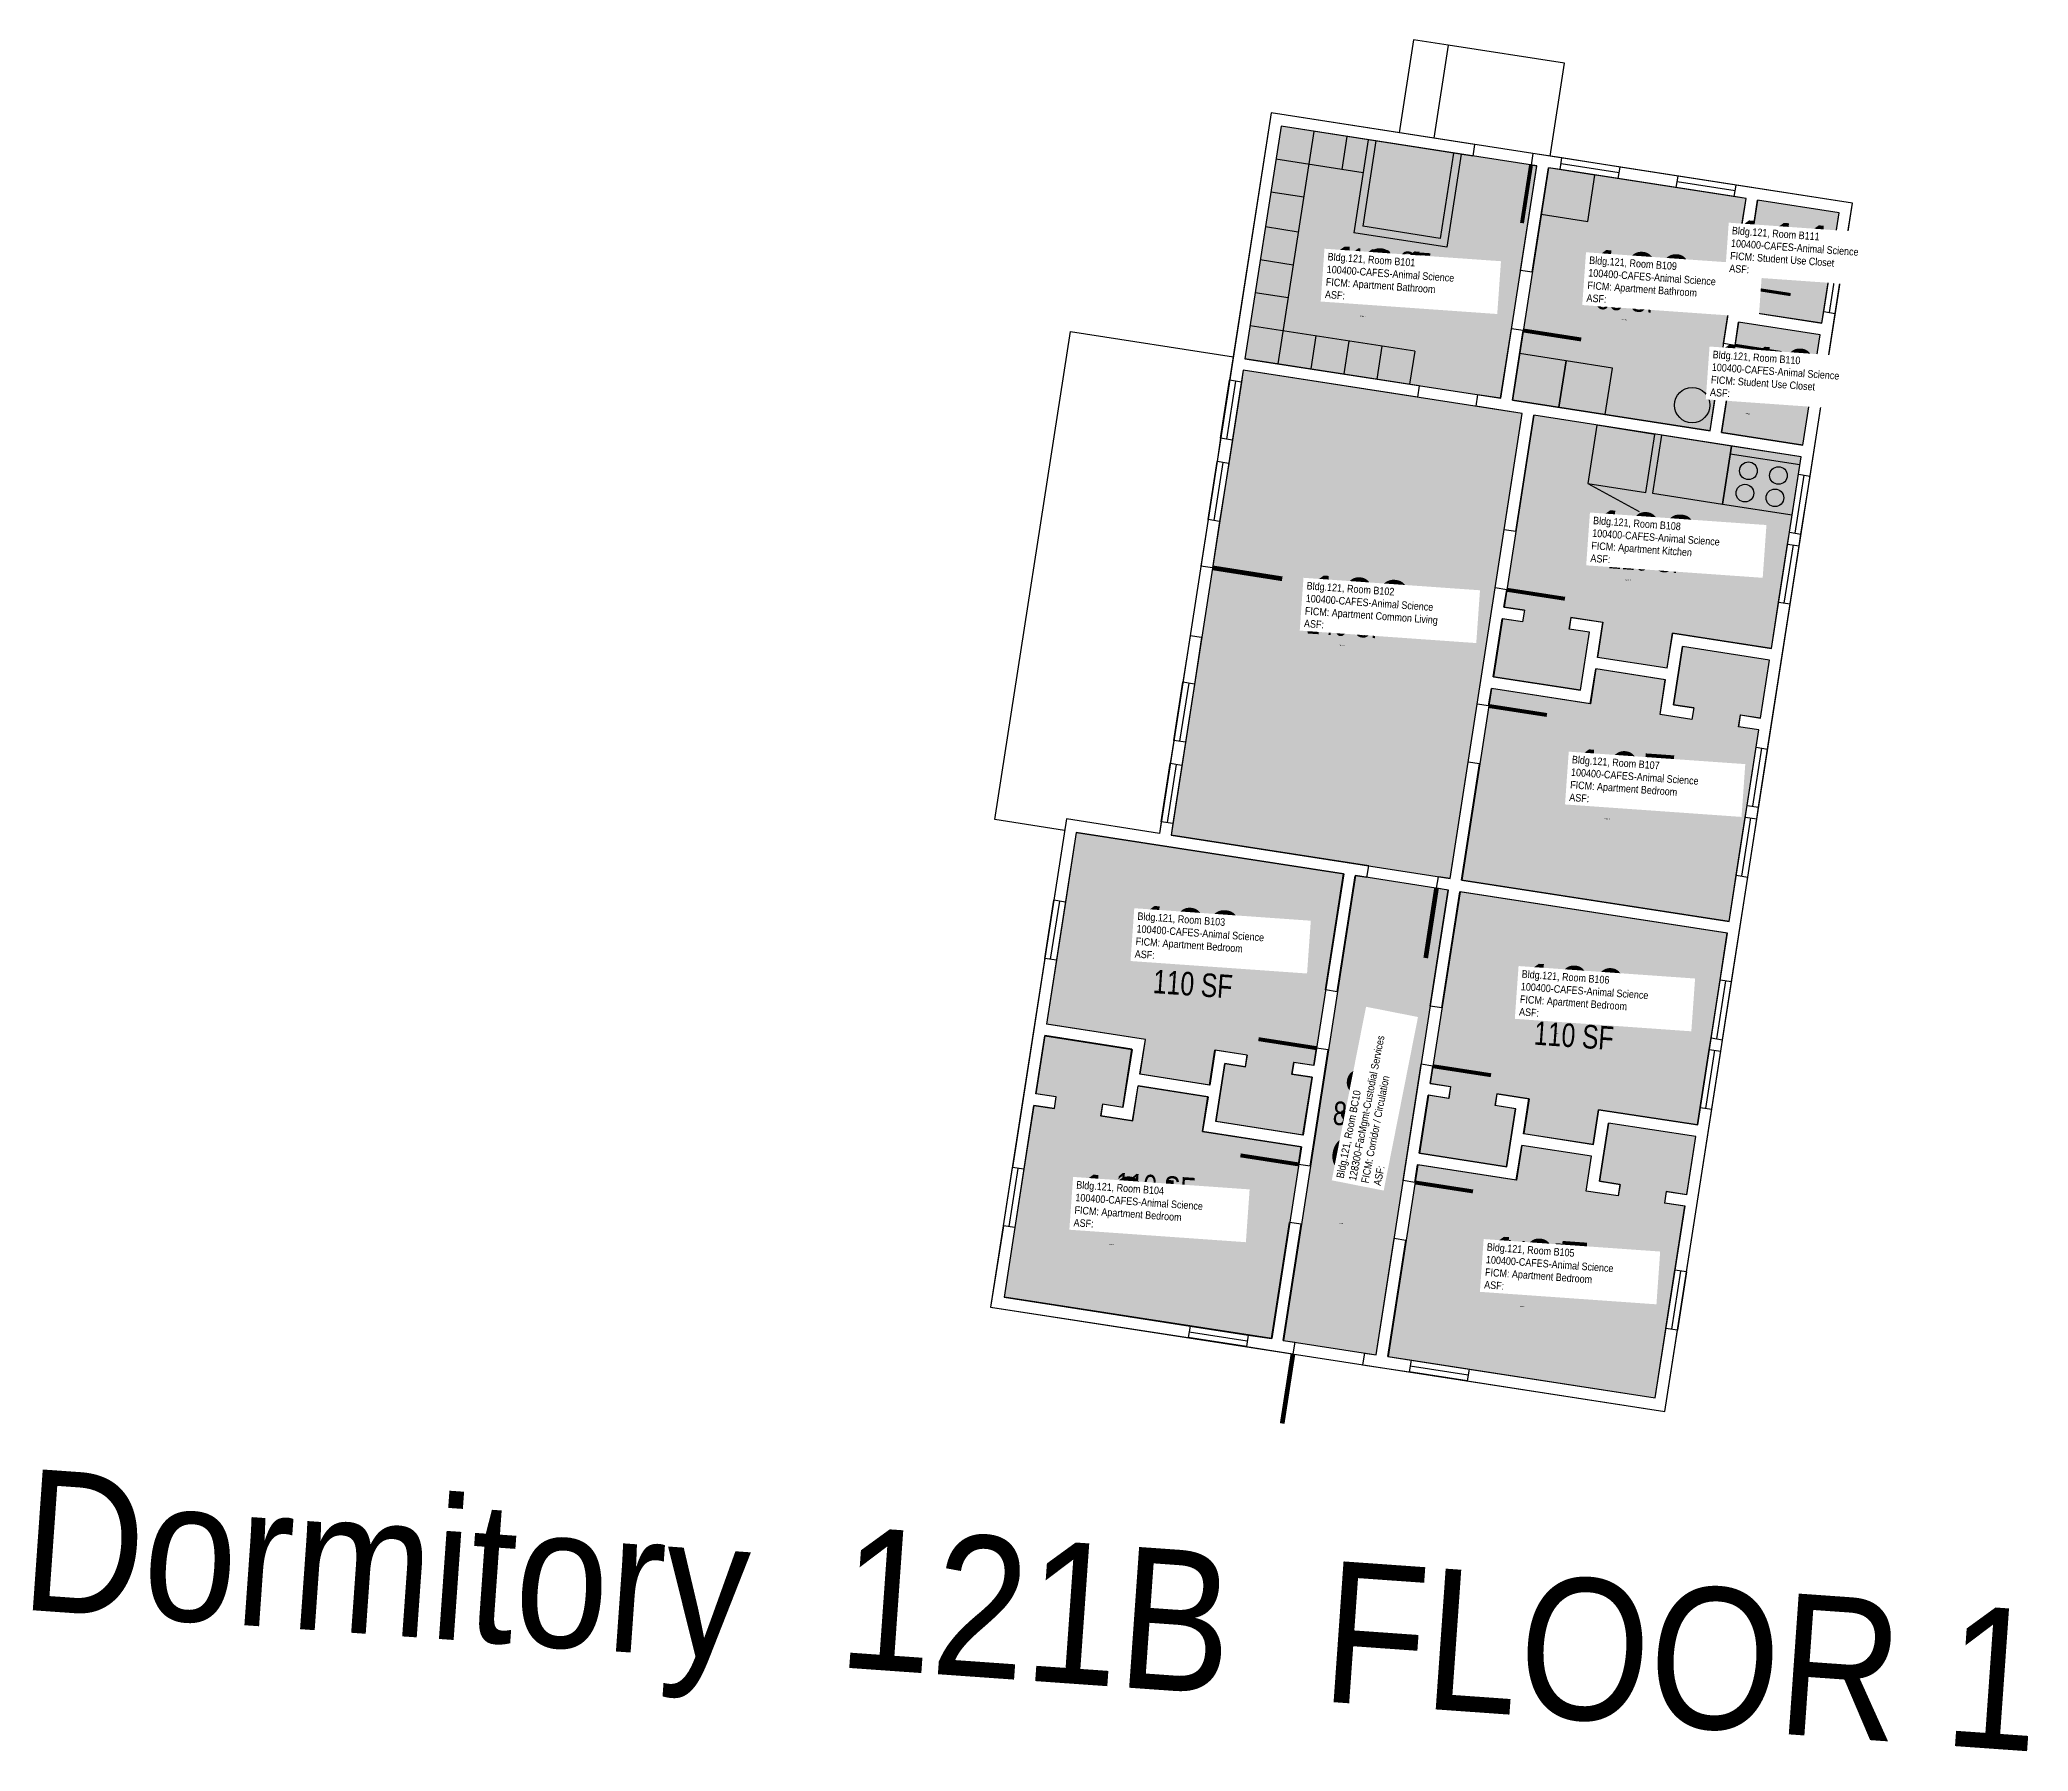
# Model space of a CAD drawing. Header units: inches. Extents: x 69133010 to 69135038, y 27726011 to 27726884.
# Drawn here: x 69134024 to 69135038, y 27726011 to 27726884 of the extents above; entities that cross this region are included whole.
import ezdxf
from ezdxf.enums import TextEntityAlignment as Align

# ---------------------------------------------------------------- set-up
doc = ezdxf.new("R2010")
doc.units = ezdxf.units.IN
doc.header["$LTSCALE"] = 10
doc.header["$MEASUREMENT"] = 0
for name, color, linetype in [('A-DOOR', 2, 'CONTINUOUS'), ('A-FLOR', 3, 'CONTINUOUS'), ('A-GLAZ', 1, 'CONTINUOUS'), ('A-IDEN-RNUM', 7, 'CONTINUOUS'), ('A-IDEN-SNUM', 4, 'CONTINUOUS'), ('A-IDEN-VNUM', 4, 'CONTINUOUS'), ('A-TTLB', 4, 'CONTINUOUS'), ('A-WALL', 5, 'CONTINUOUS'), ('AREA-ASSIGN', 7, 'CONTINUOUS'), ('AREA-GROSS', 1, 'CONTINUOUS'), ('AREA-TEXT', 3, 'CONTINUOUS'), ('Rooms-Category-Color', 7, 'CONTINUOUS'), ('Rooms-College-Color', 7, 'CONTINUOUS'), ('Rooms-Department-Color', 7, 'CONTINUOUS'), ('Rooms-Division-Color', 7, 'CONTINUOUS'), ('Rooms-Information', 7, 'CONTINUOUS')]:
    doc.layers.add(name, color=color, linetype=linetype)
doc.styles.add('CP_AREA', font='arial.ttf', dxfattribs={"height": 15})
doc.styles.add('CP_ROOMSNUMBER', font='arial.ttf', dxfattribs={"height": 1})
doc.styles.add('CP_ROOMVNUMBER', font='arial.ttf', dxfattribs={"width": 0.85, "height": 0.075})
doc.styles.add('CP_TITLE', font='arial.ttf', dxfattribs={"width": 0.85, "height": 0.125})

msp = doc.modelspace()

# ---------------------------------------------------------------- hatches: boundary and pattern name
at = {"layer": 'Rooms-Category-Color', "true_color": 0x728ef3}
for points in [[(69134657.4, 27726840.3), (69134639, 27726721.7), (69134769.5, 27726701.5), (69134787.8, 27726820.1)], [(69134876.2, 27726684.9), (69134894.6, 27726803.5), (69134793.8, 27726819.1), (69134775.4, 27726700.6)], [(69134891.8, 27726746.3), (69134933.3, 27726739.9), (69134942, 27726796.2), (69134900.5, 27726802.6)], [(69134882.1, 27726684), (69134923.6, 27726677.5), (69134932.3, 27726733.9), (69134890.8, 27726740.3)], [(69134638.1, 27726715.8), (69134601.4, 27726478.6), (69134743.7, 27726456.5), (69134780.4, 27726693.7)], [(69134786.3, 27726692.8), (69134771.2, 27726595), (69134781.6, 27726593.4), (69134780.6, 27726587.4), (69134770.3, 27726589), (69134765.7, 27726559.4), (69134810.1, 27726552.5), (69134814.7, 27726582.1), (69134804.4, 27726583.7), (69134805.3, 27726589.7), (69134821.6, 27726587.2), (69134818.8, 27726569.4), (69134854.4, 27726563.9), (69134857.2, 27726581.6), (69134907.6, 27726573.8), (69134922.7, 27726671.7)], [(69134764.8, 27726553.5), (69134749.6, 27726455.6), (69134886, 27726434.5), (69134901.1, 27726532.3), (69134890.8, 27726533.9), (69134891.7, 27726539.9), (69134902, 27726538.3), (69134906.6, 27726567.9), (69134862.2, 27726574.8), (69134857.6, 27726545.1), (69134868, 27726543.5), (69134867, 27726537.6), (69134850.7, 27726540.1), (69134853.5, 27726557.9), (69134817.9, 27726563.4), (69134815.2, 27726545.6)], [(69134689.4, 27726458.9), (69134674.2, 27726361), (69134663.9, 27726362.6), (69134662.9, 27726356.7), (69134673.3, 27726355.1), (69134668.7, 27726325.5), (69134624.3, 27726332.4), (69134628.9, 27726362), (69134639.2, 27726360.4), (69134640.1, 27726366.3), (69134623.8, 27726368.8), (69134621.1, 27726351.1), (69134585.5, 27726356.6), (69134588.3, 27726374.4), (69134537.9, 27726382.2), (69134553, 27726480)], [(69134748.7, 27726449.7), (69134733.5, 27726351.9), (69134743.9, 27726350.3), (69134743, 27726344.3), (69134732.6, 27726345.9), (69134728, 27726316.3), (69134772.5, 27726309.4), (69134777.1, 27726339), (69134766.7, 27726340.6), (69134767.6, 27726346.6), (69134783.9, 27726344.1), (69134781.2, 27726326.3), (69134816.8, 27726320.8), (69134819.5, 27726338.5), (69134869.9, 27726330.7), (69134885.1, 27726428.6)], [(69134667.8, 27726319.5), (69134652.7, 27726221.7), (69134516.3, 27726242.8), (69134531.4, 27726340.7), (69134541.8, 27726339.1), (69134542.7, 27726345), (69134532.4, 27726346.6), (69134536.9, 27726376.2), (69134581.4, 27726369.3), (69134576.8, 27726339.7), (69134566.4, 27726341.3), (69134565.5, 27726335.4), (69134581.8, 27726332.9), (69134584.6, 27726350.6), (69134620.2, 27726345.1), (69134617.4, 27726327.3)], [(69134727.1, 27726310.4), (69134712, 27726212.5), (69134848.3, 27726191.4), (69134863.5, 27726289.2), (69134853.1, 27726290.8), (69134854, 27726296.8), (69134864.4, 27726295.2), (69134869, 27726324.8), (69134824.5, 27726331.7), (69134819.9, 27726302), (69134830.3, 27726300.4), (69134829.4, 27726294.5), (69134813.1, 27726297), (69134815.8, 27726314.8), (69134780.3, 27726320.3), (69134777.5, 27726302.5)]]:
    msp.add_hatch(color=171, dxfattribs=at).paths.add_polyline_path(points)
at = {"layer": 'Rooms-Category-Color', "true_color": 0xadadad}
msp.add_hatch(color=253, dxfattribs=at).paths.add_polyline_path([(69134695.3, 27726458), (69134658.6, 27726220.8), (69134706, 27726213.4), (69134742.8, 27726450.6)])
at = {"layer": 'Rooms-College-Color', "true_color": 0xadadad}
for points in [[(69134657.4, 27726840.3), (69134639, 27726721.7), (69134769.5, 27726701.5), (69134787.8, 27726820.1)], [(69134876.2, 27726684.9), (69134894.6, 27726803.5), (69134793.8, 27726819.1), (69134775.4, 27726700.6)], [(69134891.8, 27726746.3), (69134933.3, 27726739.9), (69134942, 27726796.2), (69134900.5, 27726802.6)], [(69134882.1, 27726684), (69134923.6, 27726677.5), (69134932.3, 27726733.9), (69134890.8, 27726740.3)], [(69134638.1, 27726715.8), (69134601.4, 27726478.6), (69134743.7, 27726456.5), (69134780.4, 27726693.7)], [(69134786.3, 27726692.8), (69134771.2, 27726595), (69134781.6, 27726593.4), (69134780.6, 27726587.4), (69134770.3, 27726589), (69134765.7, 27726559.4), (69134810.1, 27726552.5), (69134814.7, 27726582.1), (69134804.4, 27726583.7), (69134805.3, 27726589.7), (69134821.6, 27726587.2), (69134818.8, 27726569.4), (69134854.4, 27726563.9), (69134857.2, 27726581.6), (69134907.6, 27726573.8), (69134922.7, 27726671.7)], [(69134764.8, 27726553.5), (69134749.6, 27726455.6), (69134886, 27726434.5), (69134901.1, 27726532.3), (69134890.8, 27726533.9), (69134891.7, 27726539.9), (69134902, 27726538.3), (69134906.6, 27726567.9), (69134862.2, 27726574.8), (69134857.6, 27726545.1), (69134868, 27726543.5), (69134867, 27726537.6), (69134850.7, 27726540.1), (69134853.5, 27726557.9), (69134817.9, 27726563.4), (69134815.2, 27726545.6)], [(69134689.4, 27726458.9), (69134674.2, 27726361), (69134663.9, 27726362.6), (69134662.9, 27726356.7), (69134673.3, 27726355.1), (69134668.7, 27726325.5), (69134624.3, 27726332.4), (69134628.9, 27726362), (69134639.2, 27726360.4), (69134640.1, 27726366.3), (69134623.8, 27726368.8), (69134621.1, 27726351.1), (69134585.5, 27726356.6), (69134588.3, 27726374.4), (69134537.9, 27726382.2), (69134553, 27726480)], [(69134695.3, 27726458), (69134658.6, 27726220.8), (69134706, 27726213.4), (69134742.8, 27726450.6)], [(69134748.7, 27726449.7), (69134733.5, 27726351.9), (69134743.9, 27726350.3), (69134743, 27726344.3), (69134732.6, 27726345.9), (69134728, 27726316.3), (69134772.5, 27726309.4), (69134777.1, 27726339), (69134766.7, 27726340.6), (69134767.6, 27726346.6), (69134783.9, 27726344.1), (69134781.2, 27726326.3), (69134816.8, 27726320.8), (69134819.5, 27726338.5), (69134869.9, 27726330.7), (69134885.1, 27726428.6)], [(69134667.8, 27726319.5), (69134652.7, 27726221.7), (69134516.3, 27726242.8), (69134531.4, 27726340.7), (69134541.8, 27726339.1), (69134542.7, 27726345), (69134532.4, 27726346.6), (69134536.9, 27726376.2), (69134581.4, 27726369.3), (69134576.8, 27726339.7), (69134566.4, 27726341.3), (69134565.5, 27726335.4), (69134581.8, 27726332.9), (69134584.6, 27726350.6), (69134620.2, 27726345.1), (69134617.4, 27726327.3)], [(69134727.1, 27726310.4), (69134712, 27726212.5), (69134848.3, 27726191.4), (69134863.5, 27726289.2), (69134853.1, 27726290.8), (69134854, 27726296.8), (69134864.4, 27726295.2), (69134869, 27726324.8), (69134824.5, 27726331.7), (69134819.9, 27726302), (69134830.3, 27726300.4), (69134829.4, 27726294.5), (69134813.1, 27726297), (69134815.8, 27726314.8), (69134780.3, 27726320.3), (69134777.5, 27726302.5)]]:
    msp.add_hatch(color=253, dxfattribs=at).paths.add_polyline_path(points)
at = {"layer": 'Rooms-Department-Color', "true_color": 0xe3c5e1}
for points in [[(69134657.4, 27726840.3), (69134639, 27726721.7), (69134769.5, 27726701.5), (69134787.8, 27726820.1)], [(69134876.2, 27726684.9), (69134894.6, 27726803.5), (69134793.8, 27726819.1), (69134775.4, 27726700.6)], [(69134891.8, 27726746.3), (69134933.3, 27726739.9), (69134942, 27726796.2), (69134900.5, 27726802.6)], [(69134882.1, 27726684), (69134923.6, 27726677.5), (69134932.3, 27726733.9), (69134890.8, 27726740.3)], [(69134638.1, 27726715.8), (69134601.4, 27726478.6), (69134743.7, 27726456.5), (69134780.4, 27726693.7)], [(69134786.3, 27726692.8), (69134771.2, 27726595), (69134781.6, 27726593.4), (69134780.6, 27726587.4), (69134770.3, 27726589), (69134765.7, 27726559.4), (69134810.1, 27726552.5), (69134814.7, 27726582.1), (69134804.4, 27726583.7), (69134805.3, 27726589.7), (69134821.6, 27726587.2), (69134818.8, 27726569.4), (69134854.4, 27726563.9), (69134857.2, 27726581.6), (69134907.6, 27726573.8), (69134922.7, 27726671.7)], [(69134764.8, 27726553.5), (69134749.6, 27726455.6), (69134886, 27726434.5), (69134901.1, 27726532.3), (69134890.8, 27726533.9), (69134891.7, 27726539.9), (69134902, 27726538.3), (69134906.6, 27726567.9), (69134862.2, 27726574.8), (69134857.6, 27726545.1), (69134868, 27726543.5), (69134867, 27726537.6), (69134850.7, 27726540.1), (69134853.5, 27726557.9), (69134817.9, 27726563.4), (69134815.2, 27726545.6)], [(69134689.4, 27726458.9), (69134674.2, 27726361), (69134663.9, 27726362.6), (69134662.9, 27726356.7), (69134673.3, 27726355.1), (69134668.7, 27726325.5), (69134624.3, 27726332.4), (69134628.9, 27726362), (69134639.2, 27726360.4), (69134640.1, 27726366.3), (69134623.8, 27726368.8), (69134621.1, 27726351.1), (69134585.5, 27726356.6), (69134588.3, 27726374.4), (69134537.9, 27726382.2), (69134553, 27726480)], [(69134748.7, 27726449.7), (69134733.5, 27726351.9), (69134743.9, 27726350.3), (69134743, 27726344.3), (69134732.6, 27726345.9), (69134728, 27726316.3), (69134772.5, 27726309.4), (69134777.1, 27726339), (69134766.7, 27726340.6), (69134767.6, 27726346.6), (69134783.9, 27726344.1), (69134781.2, 27726326.3), (69134816.8, 27726320.8), (69134819.5, 27726338.5), (69134869.9, 27726330.7), (69134885.1, 27726428.6)], [(69134667.8, 27726319.5), (69134652.7, 27726221.7), (69134516.3, 27726242.8), (69134531.4, 27726340.7), (69134541.8, 27726339.1), (69134542.7, 27726345), (69134532.4, 27726346.6), (69134536.9, 27726376.2), (69134581.4, 27726369.3), (69134576.8, 27726339.7), (69134566.4, 27726341.3), (69134565.5, 27726335.4), (69134581.8, 27726332.9), (69134584.6, 27726350.6), (69134620.2, 27726345.1), (69134617.4, 27726327.3)], [(69134727.1, 27726310.4), (69134712, 27726212.5), (69134848.3, 27726191.4), (69134863.5, 27726289.2), (69134853.1, 27726290.8), (69134854, 27726296.8), (69134864.4, 27726295.2), (69134869, 27726324.8), (69134824.5, 27726331.7), (69134819.9, 27726302), (69134830.3, 27726300.4), (69134829.4, 27726294.5), (69134813.1, 27726297), (69134815.8, 27726314.8), (69134780.3, 27726320.3), (69134777.5, 27726302.5)]]:
    msp.add_hatch(color=254, dxfattribs=at).paths.add_polyline_path(points)
at = {"layer": 'Rooms-Department-Color', "true_color": 0xacacac}
msp.add_hatch(color=253, dxfattribs=at).paths.add_polyline_path([(69134695.3, 27726458), (69134658.6, 27726220.8), (69134706, 27726213.4), (69134742.8, 27726450.6)])
at = {"layer": 'Rooms-Division-Color', "true_color": 0xe3c5e1}
for points in [[(69134657.4, 27726840.3), (69134639, 27726721.7), (69134769.5, 27726701.5), (69134787.8, 27726820.1)], [(69134876.2, 27726684.9), (69134894.6, 27726803.5), (69134793.8, 27726819.1), (69134775.4, 27726700.6)], [(69134891.8, 27726746.3), (69134933.3, 27726739.9), (69134942, 27726796.2), (69134900.5, 27726802.6)], [(69134882.1, 27726684), (69134923.6, 27726677.5), (69134932.3, 27726733.9), (69134890.8, 27726740.3)], [(69134638.1, 27726715.8), (69134601.4, 27726478.6), (69134743.7, 27726456.5), (69134780.4, 27726693.7)], [(69134786.3, 27726692.8), (69134771.2, 27726595), (69134781.6, 27726593.4), (69134780.6, 27726587.4), (69134770.3, 27726589), (69134765.7, 27726559.4), (69134810.1, 27726552.5), (69134814.7, 27726582.1), (69134804.4, 27726583.7), (69134805.3, 27726589.7), (69134821.6, 27726587.2), (69134818.8, 27726569.4), (69134854.4, 27726563.9), (69134857.2, 27726581.6), (69134907.6, 27726573.8), (69134922.7, 27726671.7)], [(69134764.8, 27726553.5), (69134749.6, 27726455.6), (69134886, 27726434.5), (69134901.1, 27726532.3), (69134890.8, 27726533.9), (69134891.7, 27726539.9), (69134902, 27726538.3), (69134906.6, 27726567.9), (69134862.2, 27726574.8), (69134857.6, 27726545.1), (69134868, 27726543.5), (69134867, 27726537.6), (69134850.7, 27726540.1), (69134853.5, 27726557.9), (69134817.9, 27726563.4), (69134815.2, 27726545.6)], [(69134689.4, 27726458.9), (69134674.2, 27726361), (69134663.9, 27726362.6), (69134662.9, 27726356.7), (69134673.3, 27726355.1), (69134668.7, 27726325.5), (69134624.3, 27726332.4), (69134628.9, 27726362), (69134639.2, 27726360.4), (69134640.1, 27726366.3), (69134623.8, 27726368.8), (69134621.1, 27726351.1), (69134585.5, 27726356.6), (69134588.3, 27726374.4), (69134537.9, 27726382.2), (69134553, 27726480)], [(69134748.7, 27726449.7), (69134733.5, 27726351.9), (69134743.9, 27726350.3), (69134743, 27726344.3), (69134732.6, 27726345.9), (69134728, 27726316.3), (69134772.5, 27726309.4), (69134777.1, 27726339), (69134766.7, 27726340.6), (69134767.6, 27726346.6), (69134783.9, 27726344.1), (69134781.2, 27726326.3), (69134816.8, 27726320.8), (69134819.5, 27726338.5), (69134869.9, 27726330.7), (69134885.1, 27726428.6)], [(69134667.8, 27726319.5), (69134652.7, 27726221.7), (69134516.3, 27726242.8), (69134531.4, 27726340.7), (69134541.8, 27726339.1), (69134542.7, 27726345), (69134532.4, 27726346.6), (69134536.9, 27726376.2), (69134581.4, 27726369.3), (69134576.8, 27726339.7), (69134566.4, 27726341.3), (69134565.5, 27726335.4), (69134581.8, 27726332.9), (69134584.6, 27726350.6), (69134620.2, 27726345.1), (69134617.4, 27726327.3)], [(69134727.1, 27726310.4), (69134712, 27726212.5), (69134848.3, 27726191.4), (69134863.5, 27726289.2), (69134853.1, 27726290.8), (69134854, 27726296.8), (69134864.4, 27726295.2), (69134869, 27726324.8), (69134824.5, 27726331.7), (69134819.9, 27726302), (69134830.3, 27726300.4), (69134829.4, 27726294.5), (69134813.1, 27726297), (69134815.8, 27726314.8), (69134780.3, 27726320.3), (69134777.5, 27726302.5)]]:
    msp.add_hatch(color=254, dxfattribs=at).paths.add_polyline_path(points)
at = {"layer": 'Rooms-Division-Color', "true_color": 0xadadad}
msp.add_hatch(color=253, dxfattribs=at).paths.add_polyline_path([(69134695.3, 27726458), (69134658.6, 27726220.8), (69134706, 27726213.4), (69134742.8, 27726450.6)])

# ---------------------------------------------------------------- linework, layer by layer
at = {"layer": 'A-DOOR'}
for points in [[(69134784.9, 27726820.5, 2, 2, 0), (69134780.3, 27726790.9, 0, 0, -0.414214), (69134755.2, 27726825.1, 0, 0, -1)], [(69134893.6, 27726758.1, 1.6, 1.6, 0), (69134917.3, 27726754.4, 0, 0, 0.414214), (69134897.3, 27726781.8, 0, 0, 1)], [(69134780.9, 27726736.1, 2, 2, 0), (69134810.5, 27726731.5, 0, 0, 0.414214), (69134785.5, 27726765.8, 0, 0, 1)], [(69134889, 27726728.5, 1.6, 1.6, 0), (69134912.7, 27726724.8, 0, 0, -0.414214), (69134885.3, 27726704.7, 0, 0, -1)], [(69134772.5, 27726603.8, 2, 2, 0), (69134802.2, 27726599.2, 0, 0, 0.414214), (69134777.1, 27726633.5, 0, 0, 1)], [(69134622.4, 27726615, 2.4, 2.4, 0), (69134658, 27726609.4, 0, 0, -0.414214), (69134616.9, 27726579.4, 0, 0, -1)], [(69134763.3, 27726544.5, 2, 2, 0), (69134793, 27726539.9, 0, 0, -0.414214), (69134758.7, 27726514.9, 0, 0, -1)], [(69134736.7, 27726451.5, 2.4, 2.4, 0), (69134731.2, 27726415.9, 0, 0, -0.414214), (69134701.2, 27726457, 0, 0, -1)], [(69134675.5, 27726369.9, 2, 2, 0), (69134645.9, 27726374.5, 0, 0, -0.414214), (69134680.1, 27726399.6, 0, 0, -1)], [(69134734.8, 27726360.7, 2, 2, 0), (69134764.5, 27726356.1, 0, 0, 0.414214), (69134739.4, 27726390.4, 0, 0, 1)], [(69134666.3, 27726310.6, 2, 2, 0), (69134636.7, 27726315.2, 0, 0, 0.414214), (69134661.7, 27726281, 0, 0, 1)], [(69134725.6, 27726301.4, 2, 2, 0), (69134755.3, 27726296.8, 0, 0, -0.414214), (69134721, 27726271.8, 0, 0, -1)], [(69134663.5, 27726213.9, 2.4, 2.4, 0), (69134658, 27726178.4, 0, 0, 0.414214), (69134699, 27726208.4, 0, 0, 1)]]:
    msp.add_lwpolyline(points, format="xyseb", dxfattribs=at)
at = {"layer": 'A-FLOR'}
for p, q in [((69134674.2, 27726837.7), (69134655.8, 27726719.1)), ((69134691, 27726835.1), (69134688.4, 27726818.3)), ((69134699.3, 27726816.6), (69134654.8, 27726823.5)), ((69134669, 27726804.1), (69134652.2, 27726806.7)), ((69134666.2, 27726786.3), (69134649.4, 27726788.9)), ((69134663.6, 27726769.5), (69134646.8, 27726772.1)), ((69134661, 27726752.7), (69134644.2, 27726755.3)), ((69134725.6, 27726725.5), (69134641.6, 27726738.5)), ((69134675.2, 27726733.3), (69134672.6, 27726716.5)), ((69134692, 27726730.7), (69134689.4, 27726713.9)), ((69134708.8, 27726728.1), (69134706.2, 27726711.3)), ((69134725.6, 27726725.5), (69134723, 27726708.7)), ((69134922, 27726667.5), (69134886.5, 27726673))]:
    msp.add_line(p, q, dxfattribs=at)
for points in [[(69134742.7, 27726881.7), (69134725, 27726884.4), (69134717.6, 27726837)], [(69134794.7, 27726825), (69134802, 27726872.5), (69134742.7, 27726881.7), (69134735.4, 27726834.2)], [(69134547, 27726480.9), (69134511.4, 27726486.5), (69134550.1, 27726735.5), (69134633.1, 27726722.6)]]:
    msp.add_lwpolyline(points, dxfattribs=at)
for points in [[(69134790.1, 27726795.4), (69134813.8, 27726791.7), (69134817.5, 27726815.4), (69134793.8, 27726819.1)], [(69134775.4, 27726700.5), (69134799.1, 27726696.9), (69134802.8, 27726720.6), (69134779, 27726724.3)], [(69134799.1, 27726696.9), (69134822.8, 27726693.2), (69134826.5, 27726716.9), (69134802.8, 27726720.6)], [(69134846.9, 27726653), (69134882.5, 27726647.5), (69134887.1, 27726677.1), (69134851.5, 27726682.7)], [(69134882.5, 27726647.5), (69134918.1, 27726642), (69134922.7, 27726671.6), (69134887.1, 27726677.1)]]:
    msp.add_lwpolyline(points, close=True, dxfattribs=at)
for centre, radius in [((69134867.1, 27726698), 9), ((69134895.8, 27726664.5), 4.5), ((69134911.1, 27726662.1), 4.5), ((69134894, 27726653.1), 4.5), ((69134909.3, 27726650.7), 4.5)]:
    msp.add_circle(centre, radius, dxfattribs=at)
at = {"layer": 'A-GLAZ'}
for p, q in [((69134829.3, 27726813.6), (69134799.7, 27726818.2)), ((69134829.8, 27726816.6), (69134800.2, 27726821.2)), ((69134830.3, 27726819.5), (69134800.6, 27726824.1)), ((69134889.5, 27726810.3), (69134859.9, 27726814.9)), ((69134888.6, 27726804.4), (69134859, 27726809)), ((69134889.1, 27726807.4), (69134859.4, 27726812)), ((69134934.2, 27726745.7), (69134938.8, 27726775.4)), ((69134937.1, 27726745.3), (69134941.7, 27726774.9)), ((69134940.1, 27726744.8), (69134944.7, 27726774.5)), ((69134626.6, 27726681.1), (69134631.2, 27726710.7)), ((69134634.2, 27726710.3), (69134629.6, 27726680.6)), ((69134637.2, 27726709.8), (69134632.6, 27726680.2)), ((69134620.2, 27726639.6), (69134624.8, 27726669.2)), ((69134627.8, 27726668.8), (69134623.2, 27726639.1)), ((69134630.7, 27726668.3), (69134626.1, 27726638.7)), ((69134916.7, 27726633.1), (69134921.3, 27726662.7)), ((69134919.7, 27726632.6), (69134924.3, 27726662.3)), ((69134922.6, 27726632.2), (69134927.2, 27726661.8)), ((69134911.2, 27726597.5), (69134915.8, 27726627.1)), ((69134914.1, 27726597), (69134918.7, 27726626.7)), ((69134917.1, 27726596.6), (69134921.7, 27726626.2)), ((69134602.7, 27726526.9), (69134607.3, 27726556.6)), ((69134610.3, 27726556.1), (69134605.7, 27726526.5)), ((69134613.3, 27726555.7), (69134608.7, 27726526)), ((69134895.1, 27726493.7), (69134899.7, 27726523.4)), ((69134898.1, 27726493.3), (69134902.7, 27726522.9)), ((69134901, 27726492.8), (69134905.6, 27726522.5)), ((69134596.3, 27726485.4), (69134600.9, 27726515.1)), ((69134603.9, 27726514.6), (69134599.3, 27726485)), ((69134606.8, 27726514.2), (69134602.2, 27726484.5)), ((69134889.6, 27726458.2), (69134894.2, 27726487.8)), ((69134892.5, 27726457.7), (69134897.1, 27726487.4)), ((69134895.5, 27726457.2), (69134900.1, 27726486.9)), ((69134536.9, 27726415.7), (69134541.5, 27726445.4)), ((69134539.9, 27726415.3), (69134544.5, 27726444.9)), ((69134547.4, 27726444.4), (69134542.8, 27726414.8)), ((69134876.7, 27726375.2), (69134881.3, 27726404.8)), ((69134879.7, 27726374.7), (69134884.3, 27726404.3)), ((69134882.6, 27726374.2), (69134887.2, 27726403.9)), ((69134871.2, 27726339.6), (69134875.8, 27726369.2)), ((69134874.1, 27726339.1), (69134878.7, 27726368.8)), ((69134877.1, 27726338.7), (69134881.7, 27726368.3)), ((69134515.8, 27726279.3), (69134520.4, 27726309)), ((69134518.7, 27726278.9), (69134523.3, 27726308.5)), ((69134526.3, 27726308.1), (69134521.7, 27726278.4)), ((69134853.7, 27726226.9), (69134858.3, 27726256.6)), ((69134856.7, 27726226.5), (69134861.3, 27726256.1)), ((69134864.2, 27726255.7), (69134859.6, 27726226)), ((69134611, 27726228.1), (69134640.7, 27726223.5)), ((69134639.8, 27726217.6), (69134610.1, 27726222.2)), ((69134610.6, 27726225.2), (69134640.2, 27726220.6)), ((69134752.9, 27726203.1), (69134723.2, 27726207.7)), ((69134723.7, 27726210.7), (69134753.3, 27726206.1)), ((69134752.4, 27726200.1), (69134722.8, 27726204.7))]:
    msp.add_line(p, q, dxfattribs=at)
msp.add_lwpolyline([(69134813.8, 27726658.1), (69134843.4, 27726653.5), (69134848, 27726683.1), (69134818.4, 27726687.7), (69134813.8, 27726658.1), (69134840.1, 27726643.7)], dxfattribs=at)
at = {"layer": 'A-WALL'}
for p, q in [((69134652.4, 27726847.1), (69134631.2, 27726710.7)), ((69134756.1, 27726831), (69134652.4, 27726847.1)), ((69134657.4, 27726840.3), (69134639, 27726721.7)), ((69134755.2, 27726825.1), (69134657.4, 27726840.3)), ((69134701.9, 27726833.4), (69134694.5, 27726785.9)), ((69134705.8, 27726832.8), (69134699.1, 27726789.3)), ((69134745.3, 27726826.6), (69134738.6, 27726783.1)), ((69134749.3, 27726826), (69134741.9, 27726778.6)), ((69134756.1, 27726831), (69134755.2, 27726825.1)), ((69134785.8, 27726826.4), (69134784.9, 27726820.5)), ((69134800.6, 27726824.1), (69134785.8, 27726826.4)), ((69134779.6, 27726766.7), (69134787.8, 27726820)), ((69134787.8, 27726820), (69134784.9, 27726820.5)), ((69134785.5, 27726765.8), (69134793.8, 27726819.1)), ((69134799.7, 27726818.2), (69134793.8, 27726819.1)), ((69134799.7, 27726818.2), (69134800.6, 27726824.1)), ((69134829.3, 27726813.6), (69134830.3, 27726819.5)), ((69134859.9, 27726814.9), (69134830.3, 27726819.5)), ((69134859, 27726809), (69134859.9, 27726814.9)), ((69134859, 27726809), (69134829.3, 27726813.6)), ((69134888.6, 27726804.4), (69134889.5, 27726810.3)), ((69134948.8, 27726801.1), (69134889.5, 27726810.3)), ((69134894.6, 27726803.5), (69134888.6, 27726804.4)), ((69134891.3, 27726782.7), (69134894.6, 27726803.5)), ((69134897.3, 27726781.8), (69134900.5, 27726802.6)), ((69134942, 27726796.1), (69134900.5, 27726802.6)), ((69134938.8, 27726775.4), (69134942, 27726796.1)), ((69134944.7, 27726774.5), (69134948.8, 27726801.1)), ((69134741.9, 27726778.6), (69134694.5, 27726785.9)), ((69134738.6, 27726783.1), (69134699.1, 27726789.3)), ((69134897.3, 27726781.8), (69134891.3, 27726782.7)), ((69134938.8, 27726775.4), (69134944.7, 27726774.5)), ((69134785.5, 27726765.8), (69134779.6, 27726766.7)), ((69134883.1, 27726729.4), (69134887.7, 27726759)), ((69134893.6, 27726758.1), (69134887.7, 27726759)), ((69134891.7, 27726746.2), (69134893.6, 27726758.1)), ((69134933.3, 27726739.8), (69134891.7, 27726746.2)), ((69134927.2, 27726661.8), (69134940.1, 27726744.8)), ((69134933.3, 27726739.8), (69134934.2, 27726745.7)), ((69134934.2, 27726745.7), (69134940.1, 27726744.8)), ((69134769.4, 27726701.5), (69134775, 27726737)), ((69134780.9, 27726736.1), (69134775, 27726737)), ((69134775.4, 27726700.5), (69134780.9, 27726736.1)), ((69134889, 27726728.5), (69134890.8, 27726740.3)), ((69134932.3, 27726733.9), (69134890.8, 27726740.3)), ((69134923.6, 27726677.5), (69134932.3, 27726733.9)), ((69134889, 27726728.5), (69134883.1, 27726729.4)), ((69134638.1, 27726715.8), (69134637.2, 27726709.8)), ((69134727, 27726702), (69134638.1, 27726715.8)), ((69134727.9, 27726707.9), (69134639, 27726721.7)), ((69134637.2, 27726709.8), (69134631.2, 27726710.7)), ((69134727.9, 27726707.9), (69134727, 27726702)), ((69134757.6, 27726703.3), (69134756.7, 27726697.4)), ((69134769.4, 27726701.5), (69134757.6, 27726703.3)), ((69134876.2, 27726684.9), (69134879.4, 27726705.7)), ((69134885.3, 27726704.7), (69134879.4, 27726705.7)), ((69134882.1, 27726684), (69134885.3, 27726704.7)), ((69134780.4, 27726693.7), (69134756.7, 27726697.4)), ((69134771.2, 27726634.4), (69134780.4, 27726693.7)), ((69134876.2, 27726684.9), (69134775.4, 27726700.5)), ((69134777.1, 27726633.5), (69134786.3, 27726692.8)), ((69134922.7, 27726671.6), (69134786.3, 27726692.8)), ((69134923.6, 27726677.5), (69134882.1, 27726684)), ((69134626.6, 27726681.1), (69134624.8, 27726669.2)), ((69134632.6, 27726680.2), (69134626.6, 27726681.1)), ((69134632.6, 27726680.2), (69134630.7, 27726668.3)), ((69134630.7, 27726668.3), (69134624.8, 27726669.2)), ((69134921.3, 27726662.7), (69134922.7, 27726671.6)), ((69134921.3, 27726662.7), (69134927.2, 27726661.8)), ((69134620.2, 27726639.6), (69134616.5, 27726615.9)), ((69134626.1, 27726638.7), (69134620.2, 27726639.6)), ((69134626.1, 27726638.7), (69134622.4, 27726615)), ((69134777.1, 27726633.5), (69134771.2, 27726634.4)), ((69134915.8, 27726627.1), (69134916.7, 27726633.1)), ((69134915.8, 27726627.1), (69134916.7, 27726633.1)), ((69134915.8, 27726627.1), (69134916.7, 27726633.1)), ((69134916.7, 27726633.1), (69134922.6, 27726632.2)), ((69134915.8, 27726627.1), (69134921.7, 27726626.2)), ((69134921.7, 27726626.2), (69134922.6, 27726632.2)), ((69134921.7, 27726626.2), (69134922.6, 27726632.2)), ((69134921.7, 27726626.2), (69134922.6, 27726632.2)), ((69134622.4, 27726615), (69134616.5, 27726615.9)), ((69134757.4, 27726545.5), (69134766.6, 27726604.7)), ((69134772.5, 27726603.8), (69134766.6, 27726604.7)), ((69134771.1, 27726594.9), (69134772.5, 27726603.8)), ((69134781.5, 27726593.3), (69134771.1, 27726594.9)), ((69134781.5, 27726593.3), (69134780.6, 27726587.4)), ((69134905.6, 27726522.5), (69134917.1, 27726596.6)), ((69134907.5, 27726573.8), (69134911.2, 27726597.5)), ((69134911.2, 27726597.5), (69134917.1, 27726596.6)), ((69134765.6, 27726559.4), (69134770.2, 27726589)), ((69134780.6, 27726587.4), (69134770.2, 27726589)), ((69134805.2, 27726589.6), (69134804.3, 27726583.7)), ((69134814.7, 27726582.1), (69134804.3, 27726583.7)), ((69134821.5, 27726587.1), (69134805.2, 27726589.6)), ((69134810.1, 27726552.5), (69134814.7, 27726582.1)), ((69134818.8, 27726569.3), (69134821.5, 27726587.1)), ((69134854.3, 27726563.8), (69134857.1, 27726581.6)), ((69134907.5, 27726573.8), (69134857.1, 27726581.6)), ((69134611, 27726580.3), (69134607.3, 27726556.6)), ((69134616.9, 27726579.4), (69134611, 27726580.3)), ((69134616.9, 27726579.4), (69134613.3, 27726555.7)), ((69134857.5, 27726545.1), (69134862.1, 27726574.8)), ((69134906.6, 27726567.9), (69134862.1, 27726574.8)), ((69134815.1, 27726545.6), (69134817.9, 27726563.4)), ((69134853.4, 27726557.9), (69134817.9, 27726563.4)), ((69134854.3, 27726563.8), (69134818.8, 27726569.3)), ((69134902, 27726538.2), (69134906.6, 27726567.9)), ((69134613.3, 27726555.7), (69134607.3, 27726556.6)), ((69134763.3, 27726544.5), (69134764.7, 27726553.4)), ((69134815.1, 27726545.6), (69134764.7, 27726553.4)), ((69134810.1, 27726552.5), (69134765.6, 27726559.4)), ((69134850.7, 27726540.1), (69134853.4, 27726557.9)), ((69134763.3, 27726544.5), (69134757.4, 27726545.5)), ((69134867.9, 27726543.5), (69134857.5, 27726545.1)), ((69134867.9, 27726543.5), (69134867, 27726537.6)), ((69134867, 27726537.6), (69134850.7, 27726540.1)), ((69134891.6, 27726539.8), (69134890.7, 27726533.9)), ((69134901.1, 27726532.3), (69134890.7, 27726533.9)), ((69134902, 27726538.2), (69134891.6, 27726539.8)), ((69134899.7, 27726523.4), (69134901.1, 27726532.3)), ((69134602.7, 27726526.9), (69134600.9, 27726515.1)), ((69134608.7, 27726526), (69134602.7, 27726526.9)), ((69134608.7, 27726526), (69134606.8, 27726514.2)), ((69134899.7, 27726523.4), (69134905.6, 27726522.5)), ((69134606.8, 27726514.2), (69134600.9, 27726515.1)), ((69134743.6, 27726456.5), (69134752.8, 27726515.8)), ((69134749.5, 27726455.6), (69134758.7, 27726514.9)), ((69134758.7, 27726514.9), (69134752.8, 27726515.8)), ((69134894.2, 27726487.8), (69134895.1, 27726493.7)), ((69134894.2, 27726487.8), (69134895.1, 27726493.7)), ((69134895.1, 27726493.7), (69134901, 27726492.8)), ((69134900.1, 27726486.9), (69134901, 27726492.8)), ((69134900.1, 27726486.9), (69134901, 27726492.8)), ((69134547.9, 27726486.9), (69134541.5, 27726445.4)), ((69134595.4, 27726479.5), (69134547.9, 27726486.9)), ((69134596.3, 27726485.4), (69134595.4, 27726479.5)), ((69134602.2, 27726484.5), (69134596.3, 27726485.4)), ((69134602.2, 27726484.5), (69134601.3, 27726478.6)), ((69134894.2, 27726487.8), (69134900.1, 27726486.9)), ((69134552.9, 27726480), (69134547.4, 27726444.4)), ((69134689.3, 27726458.9), (69134552.9, 27726480)), ((69134702.1, 27726463), (69134601.3, 27726478.6)), ((69134701.2, 27726457), (69134702.1, 27726463)), ((69134680.1, 27726399.6), (69134689.3, 27726458.9)), ((69134686, 27726398.7), (69134695.2, 27726457.9)), ((69134701.2, 27726457), (69134695.2, 27726457.9)), ((69134733.5, 27726391.3), (69134742.7, 27726450.6)), ((69134736.7, 27726451.5), (69134737.7, 27726457.4)), ((69134742.7, 27726450.6), (69134736.7, 27726451.5)), ((69134743.6, 27726456.5), (69134737.7, 27726457.4)), ((69134885.9, 27726434.5), (69134749.5, 27726455.6)), ((69134885.9, 27726434.5), (69134889.6, 27726458.2)), ((69134887.2, 27726403.9), (69134895.5, 27726457.2)), ((69134889.6, 27726458.2), (69134895.5, 27726457.2)), ((69134547.4, 27726444.4), (69134541.5, 27726445.4)), ((69134739.4, 27726390.4), (69134748.6, 27726449.7)), ((69134885, 27726428.5), (69134748.6, 27726449.7)), ((69134881.3, 27726404.8), (69134885, 27726428.5)), ((69134536.9, 27726415.7), (69134520.4, 27726309)), ((69134542.8, 27726414.8), (69134536.9, 27726415.7)), ((69134542.8, 27726414.8), (69134537.8, 27726382.2)), ((69134686, 27726398.7), (69134680.1, 27726399.6)), ((69134881.3, 27726404.8), (69134887.2, 27726403.9)), ((69134739.4, 27726390.4), (69134733.5, 27726391.3)), ((69134588.2, 27726374.4), (69134537.8, 27726382.2)), ((69134536.9, 27726376.3), (69134532.3, 27726346.6)), ((69134581.3, 27726369.4), (69134536.9, 27726376.3)), ((69134576.7, 27726339.7), (69134581.3, 27726369.4)), ((69134585.4, 27726356.6), (69134588.2, 27726374.4)), ((69134621, 27726351.1), (69134623.7, 27726368.9)), ((69134640.1, 27726366.3), (69134623.7, 27726368.9)), ((69134672.3, 27726309.7), (69134681.5, 27726369)), ((69134674.1, 27726361), (69134675.5, 27726369.9)), ((69134681.5, 27726369), (69134675.5, 27726369.9)), ((69134875.8, 27726369.2), (69134876.7, 27726375.2)), ((69134875.8, 27726369.2), (69134881.7, 27726368.3)), ((69134876.7, 27726375.2), (69134882.6, 27726374.2)), ((69134881.7, 27726368.3), (69134882.6, 27726374.2)), ((69134624.2, 27726332.4), (69134628.8, 27726362)), ((69134639.1, 27726360.4), (69134628.8, 27726362)), ((69134640.1, 27726366.3), (69134639.1, 27726360.4)), ((69134663.8, 27726362.6), (69134662.8, 27726356.7)), ((69134674.1, 27726361), (69134663.8, 27726362.6)), ((69134719.7, 27726302.4), (69134728.9, 27726361.7)), ((69134734.8, 27726360.7), (69134728.9, 27726361.7)), ((69134733.4, 27726351.8), (69134734.8, 27726360.7)), ((69134581.7, 27726332.9), (69134584.5, 27726350.7)), ((69134620.1, 27726345.1), (69134584.5, 27726350.7)), ((69134621, 27726351.1), (69134585.4, 27726356.6)), ((69134673.2, 27726355.1), (69134662.8, 27726356.7)), ((69134668.6, 27726325.5), (69134673.2, 27726355.1)), ((69134743.8, 27726350.2), (69134733.4, 27726351.8)), ((69134743.8, 27726350.2), (69134742.9, 27726344.3)), ((69134531.3, 27726340.7), (69134526.3, 27726308.1)), ((69134541.7, 27726339.1), (69134531.3, 27726340.7)), ((69134542.6, 27726345), (69134532.3, 27726346.6)), ((69134542.6, 27726345), (69134541.7, 27726339.1)), ((69134566.3, 27726341.3), (69134565.4, 27726335.4)), ((69134576.7, 27726339.7), (69134566.3, 27726341.3)), ((69134617.3, 27726327.4), (69134620.1, 27726345.1)), ((69134727.9, 27726316.3), (69134732.5, 27726345.9)), ((69134742.9, 27726344.3), (69134732.5, 27726345.9)), ((69134767.5, 27726346.6), (69134766.6, 27726340.6)), ((69134777, 27726339), (69134766.6, 27726340.6)), ((69134783.8, 27726344), (69134767.5, 27726346.6)), ((69134772.4, 27726309.4), (69134777, 27726339)), ((69134781.1, 27726326.2), (69134783.8, 27726344)), ((69134816.6, 27726320.7), (69134819.4, 27726338.5)), ((69134869.8, 27726330.7), (69134819.4, 27726338.5)), ((69134864.2, 27726255.7), (69134877.1, 27726338.7)), ((69134869.8, 27726330.7), (69134871.2, 27726339.6)), ((69134871.2, 27726339.6), (69134877.1, 27726338.7)), ((69134581.7, 27726332.9), (69134565.4, 27726335.4)), ((69134668.6, 27726325.5), (69134624.2, 27726332.4)), ((69134819.8, 27726302), (69134824.4, 27726331.7)), ((69134868.9, 27726324.8), (69134824.4, 27726331.7)), ((69134667.7, 27726319.5), (69134617.3, 27726327.4)), ((69134666.3, 27726310.6), (69134667.7, 27726319.5)), ((69134777.4, 27726302.5), (69134780.2, 27726320.3)), ((69134815.7, 27726314.8), (69134780.2, 27726320.3)), ((69134816.6, 27726320.7), (69134781.1, 27726326.2)), ((69134864.3, 27726295.1), (69134868.9, 27726324.8)), ((69134526.3, 27726308.1), (69134520.4, 27726309)), ((69134672.3, 27726309.7), (69134666.3, 27726310.6)), ((69134725.6, 27726301.4), (69134727, 27726310.3)), ((69134777.4, 27726302.5), (69134727, 27726310.3)), ((69134772.4, 27726309.4), (69134727.9, 27726316.3)), ((69134813, 27726297), (69134815.7, 27726314.8)), ((69134725.6, 27726301.4), (69134719.7, 27726302.4)), ((69134830.2, 27726300.4), (69134819.8, 27726302)), ((69134830.2, 27726300.4), (69134829.3, 27726294.5)), ((69134829.3, 27726294.5), (69134813, 27726297)), ((69134848.2, 27726191.4), (69134863.4, 27726289.2)), ((69134853.9, 27726296.7), (69134853, 27726290.8)), ((69134863.4, 27726289.2), (69134853, 27726290.8)), ((69134864.3, 27726295.1), (69134853.9, 27726296.7)), ((69134515.8, 27726279.3), (69134509.3, 27726237.8)), ((69134521.7, 27726278.4), (69134515.8, 27726279.3)), ((69134521.7, 27726278.4), (69134516.2, 27726242.9)), ((69134652.5, 27726221.7), (69134661.7, 27726281)), ((69134658.5, 27726220.8), (69134667.7, 27726280.1)), ((69134667.7, 27726280.1), (69134661.7, 27726281)), ((69134705.9, 27726213.4), (69134715.1, 27726272.7)), ((69134711.8, 27726212.5), (69134721, 27726271.8)), ((69134721, 27726271.8), (69134715.1, 27726272.7)), ((69134864.2, 27726255.7), (69134858.3, 27726256.6)), ((69134509.3, 27726237.8), (69134610.1, 27726222.2)), ((69134516.2, 27726242.9), (69134611, 27726228.1)), ((69134611, 27726228.1), (69134610.1, 27726222.2)), ((69134859.6, 27726226), (69134853.7, 27726226.9)), ((69134640.7, 27726223.5), (69134639.8, 27726217.6)), ((69134639.8, 27726217.6), (69134663.5, 27726213.9)), ((69134640.7, 27726223.5), (69134652.5, 27726221.7)), ((69134658.5, 27726220.8), (69134664.4, 27726219.9)), ((69134664.4, 27726219.9), (69134663.5, 27726213.9)), ((69134853.2, 27726184.5), (69134859.6, 27726226)), ((69134700, 27726214.3), (69134699, 27726208.4)), ((69134699, 27726208.4), (69134722.8, 27726204.7)), ((69134700, 27726214.3), (69134705.9, 27726213.4)), ((69134711.8, 27726212.5), (69134723.7, 27726210.7)), ((69134723.7, 27726210.7), (69134722.8, 27726204.7)), ((69134753.3, 27726206.1), (69134752.4, 27726200.1)), ((69134752.4, 27726200.1), (69134853.2, 27726184.5)), ((69134753.3, 27726206.1), (69134848.2, 27726191.4))]:
    msp.add_line(p, q, dxfattribs=at)
at = {"layer": 'AREA-ASSIGN'}
for points in [[(69134657.4, 27726840.3), (69134639, 27726721.7), (69134769.5, 27726701.5), (69134787.8, 27726820.1)], [(69134876.2, 27726684.9), (69134894.6, 27726803.5), (69134793.8, 27726819.1), (69134775.4, 27726700.6)], [(69134891.8, 27726746.3), (69134933.3, 27726739.9), (69134942, 27726796.2), (69134900.5, 27726802.6)], [(69134882.1, 27726684), (69134923.6, 27726677.5), (69134932.3, 27726733.9), (69134890.8, 27726740.3)], [(69134638.1, 27726715.8), (69134601.4, 27726478.6), (69134743.7, 27726456.5), (69134780.4, 27726693.7)], [(69134786.3, 27726692.8), (69134771.2, 27726595), (69134781.6, 27726593.4), (69134780.6, 27726587.4), (69134770.3, 27726589), (69134765.7, 27726559.4), (69134810.1, 27726552.5), (69134814.7, 27726582.1), (69134804.4, 27726583.7), (69134805.3, 27726589.7), (69134821.6, 27726587.2), (69134818.8, 27726569.4), (69134854.4, 27726563.9), (69134857.2, 27726581.6), (69134907.6, 27726573.8), (69134922.7, 27726671.7), (69134786.3, 27726692.8)], [(69134764.8, 27726553.5), (69134749.6, 27726455.6), (69134886, 27726434.5), (69134901.1, 27726532.3), (69134890.8, 27726533.9), (69134891.7, 27726539.9), (69134902, 27726538.3), (69134906.6, 27726567.9), (69134862.2, 27726574.8), (69134857.6, 27726545.1), (69134868, 27726543.5), (69134867, 27726537.6), (69134850.7, 27726540.1), (69134853.5, 27726557.9), (69134817.9, 27726563.4), (69134815.2, 27726545.6)], [(69134689.4, 27726458.9), (69134674.2, 27726361), (69134663.9, 27726362.6), (69134662.9, 27726356.7), (69134673.3, 27726355.1), (69134668.7, 27726325.5), (69134624.3, 27726332.4), (69134628.9, 27726362), (69134639.2, 27726360.4), (69134640.1, 27726366.3), (69134623.8, 27726368.8), (69134621.1, 27726351.1), (69134585.5, 27726356.6), (69134588.3, 27726374.4), (69134537.9, 27726382.2), (69134553, 27726480), (69134689.4, 27726458.9)], [(69134695.3, 27726458), (69134658.6, 27726220.8), (69134706, 27726213.4), (69134742.8, 27726450.6)], [(69134748.7, 27726449.7), (69134733.5, 27726351.9), (69134743.9, 27726350.3), (69134743, 27726344.3), (69134732.6, 27726345.9), (69134728, 27726316.3), (69134772.5, 27726309.4), (69134777.1, 27726339), (69134766.7, 27726340.6), (69134767.6, 27726346.6), (69134783.9, 27726344.1), (69134781.2, 27726326.3), (69134816.8, 27726320.8), (69134819.5, 27726338.5), (69134869.9, 27726330.7), (69134885.1, 27726428.6), (69134748.7, 27726449.7)], [(69134667.8, 27726319.5), (69134652.7, 27726221.7), (69134516.3, 27726242.8), (69134531.4, 27726340.7), (69134541.8, 27726339.1), (69134542.7, 27726345), (69134532.4, 27726346.6), (69134536.9, 27726376.2), (69134581.4, 27726369.3), (69134576.8, 27726339.7), (69134566.4, 27726341.3), (69134565.5, 27726335.4), (69134581.8, 27726332.9), (69134584.6, 27726350.6), (69134620.2, 27726345.1), (69134617.4, 27726327.3)], [(69134727.1, 27726310.4), (69134712, 27726212.5), (69134848.3, 27726191.4), (69134863.5, 27726289.2), (69134853.1, 27726290.8), (69134854, 27726296.8), (69134864.4, 27726295.2), (69134869, 27726324.8), (69134824.5, 27726331.7), (69134819.9, 27726302), (69134830.3, 27726300.4), (69134829.4, 27726294.5), (69134813.1, 27726297), (69134815.8, 27726314.8), (69134780.3, 27726320.3), (69134777.5, 27726302.5)]]:
    msp.add_lwpolyline(points, close=True, dxfattribs=at)
at = {"layer": 'AREA-GROSS'}
msp.add_lwpolyline([(69134652.4, 27726847.1), (69134595.4, 27726479.5), (69134547.9, 27726486.9), (69134509.3, 27726237.8), (69134853.2, 27726184.5), (69134948.8, 27726801.1)], close=True, dxfattribs=at)

# ---------------------------------------------------------------- texts
at = {"layer": 'A-IDEN-RNUM', "style": 'CP_ROOMSNUMBER'}
for s, p in [('0111-00', (69134903.9, 27726756.6)), ('0101-00', (69134697.7, 27726743.3)), ('0109-00', (69134831.1, 27726741.5)), ('0110-00', (69134894.1, 27726693.5)), ('0108-00', (69134833.1, 27726608.7)), ('0102-00', (69134687.1, 27726575.4)), ('0107-00', (69134822.4, 27726486.8)), ('0103-00', (69134600.7, 27726406.8)), ('0106-00', (69134796.7, 27726377.3)), ('0C10-00', (69134686.6, 27726280.4)), ('0104-00', (69134569.6, 27726269.7)), ('0105-00', (69134778.9, 27726238))]:
    msp.add_text(s, height=0.36, rotation=355.9524, dxfattribs=at).set_placement(p)
at = {"layer": 'A-IDEN-SNUM', "style": 'CP_ROOMSNUMBER'}
for s, p in [('1210B11100', (69134903.9, 27726756.6)), ('1210B10100', (69134697.7, 27726743.3)), ('1210B10900', (69134831.1, 27726741.5)), ('1210B11000', (69134894.1, 27726693.5)), ('1210B10800', (69134833.1, 27726608.7)), ('1210B10200', (69134687.1, 27726575.4)), ('1210B10700', (69134822.4, 27726486.8)), ('1210B10300', (69134600.7, 27726406.8)), ('1210B10600', (69134796.7, 27726377.3)), ('1210BC1000', (69134686.6, 27726280.4)), ('1210B10400', (69134569.6, 27726269.7)), ('1210B10500', (69134778.9, 27726238))]:
    msp.add_text(s, height=0.36, rotation=355.9524, dxfattribs=at).set_placement(p)
at = {"layer": 'A-IDEN-VNUM', "style": 'CP_ROOMVNUMBER', "width": 0.85}
for s, rotation, p in [('111', 355.9524, (69134885.9, 27726765.9)), ('101', 355.9524, (69134679.7, 27726752.6)), ('109', 355.9524, (69134813.1, 27726750.8)), ('110', 355.9524, (69134876.1, 27726702.7)), ('108', 355.9524, (69134815.1, 27726618)), ('102', 355.9524, (69134669, 27726584.7)), ('107', 355.9524, (69134804.3, 27726496)), ('103', 355.9524, (69134582.7, 27726416.1)), ('106', 355.9524, (69134778.7, 27726386.6)), ('C10', 78.8273, (69134708.3, 27726299.5)), ('104', 355.9524, (69134551.5, 27726279)), ('105', 355.9524, (69134760.9, 27726247.3))]:
    msp.add_text(s, height=27, rotation=rotation, dxfattribs=at).set_placement(p)
at = {"layer": 'A-TTLB', "insert": (69133009.1, 27726226.8), "char_height": 72, "width": 3462.159, "attachment_point": 1, "rotation": 355.956, "style": 'CP_TITLE'}
msp.add_mtext('Cheda Ranch Santa Ynez Dormitory  121B  FLOOR 1', dxfattribs=at)
at = {"layer": 'AREA-TEXT', "style": 'CP_AREA', "width": 0.75}
for s, p in [('110 SF', (69134713.4, 27726770.9)), ('17 SF', (69134916.9, 27726771.2)), ('85 SF', (69134835, 27726752)), ('110 SF', (69134844.5, 27726619.4)), ('240 SF', (69134690.9, 27726586.1)), ('110 SF', (69134827.8, 27726507.9)), ('110 SF', (69134612.4, 27726402.6)), ('110 SF', (69134806.8, 27726376.3)), ('80 SF', (69134700.7, 27726335.7)), ('110 SF', (69134593.3, 27726299.1)), ('110 SF', (69134790.2, 27726264.8))]:
    msp.add_text(s, height=12, rotation=355.9524, dxfattribs=at).set_placement(p, align=Align.MIDDLE_CENTER)

# ---------------------------------------------------------------- next in the draw order: texts
at = {"layer": 'Rooms-Information', "char_height": 3.857, "width": 86.4, "attachment_point": 7, "style": 'CP_ROOMVNUMBER', "bg_fill": 3, "box_fill_scale": 1.5, "bg_fill_color": 256, "bg_fill_true_color": 13158600, "bg_fill_transparency": 0}
for s, insert, rotation in [('Bldg.121, Room B101^M^J100400-CAFES-Animal Science^M^JFICM: Apartment Bathroom^M^JASF: ', (69134679.7, 27726752.6), 355.9524), ('Bldg.121, Room B109^M^J100400-CAFES-Animal Science^M^JFICM: Apartment Bathroom^M^JASF: ', (69134813.1, 27726750.8), 355.9524), ('Bldg.121, Room B110^M^J100400-CAFES-Animal Science^M^JFICM: Student Use Closet^M^JASF: ', (69134876.1, 27726702.7), 355.9524), ('Bldg.121, Room B108^M^J100400-CAFES-Animal Science^M^JFICM: Apartment Kitchen^M^JASF: ', (69134815.1, 27726618), 355.9524), ('Bldg.121, Room B102^M^J100400-CAFES-Animal Science^M^JFICM: Apartment Common Living^M^JASF: ', (69134669, 27726584.7), 355.9524), ('Bldg.121, Room B107^M^J100400-CAFES-Animal Science^M^JFICM: Apartment Bedroom^M^JASF: ', (69134804.3, 27726496), 355.9524), ('Bldg.121, Room B103^M^J100400-CAFES-Animal Science^M^JFICM: Apartment Bedroom^M^JASF: ', (69134582.7, 27726416.1), 355.9524), ('Bldg.121, Room B106^M^J100400-CAFES-Animal Science^M^JFICM: Apartment Bedroom^M^JASF: ', (69134778.7, 27726386.6), 355.9524), ('Bldg.121, Room BC10^M^J128300-FacMgmt-Custodial Services^M^JFICM: Corridor / Circulation^M^JASF: ', (69134708.3, 27726299.5), 78.8273), ('Bldg.121, Room B104^M^J100400-CAFES-Animal Science^M^JFICM: Apartment Bedroom^M^JASF: ', (69134551.5, 27726279), 355.9524), ('Bldg.121, Room B105^M^J100400-CAFES-Animal Science^M^JFICM: Apartment Bedroom^M^JASF: ', (69134760.9, 27726247.3), 355.9524)]:
    msp.add_mtext(s, dxfattribs=dict(at, insert=insert, rotation=rotation))

# ---------------------------------------------------------------- next in the draw order: texts
at = {"layer": 'Rooms-Information', "insert": (69134885.9, 27726765.9), "char_height": 3.857, "width": 86.4, "attachment_point": 7, "rotation": 355.9524, "style": 'CP_ROOMVNUMBER', "bg_fill": 3, "box_fill_scale": 1.5, "bg_fill_color": 256, "bg_fill_true_color": 13158600, "bg_fill_transparency": 0}
msp.add_mtext('Bldg.121, Room B111^M^J100400-CAFES-Animal Science^M^JFICM: Student Use Closet^M^JASF: ', dxfattribs=at)

doc.saveas('drawing.dxf')
